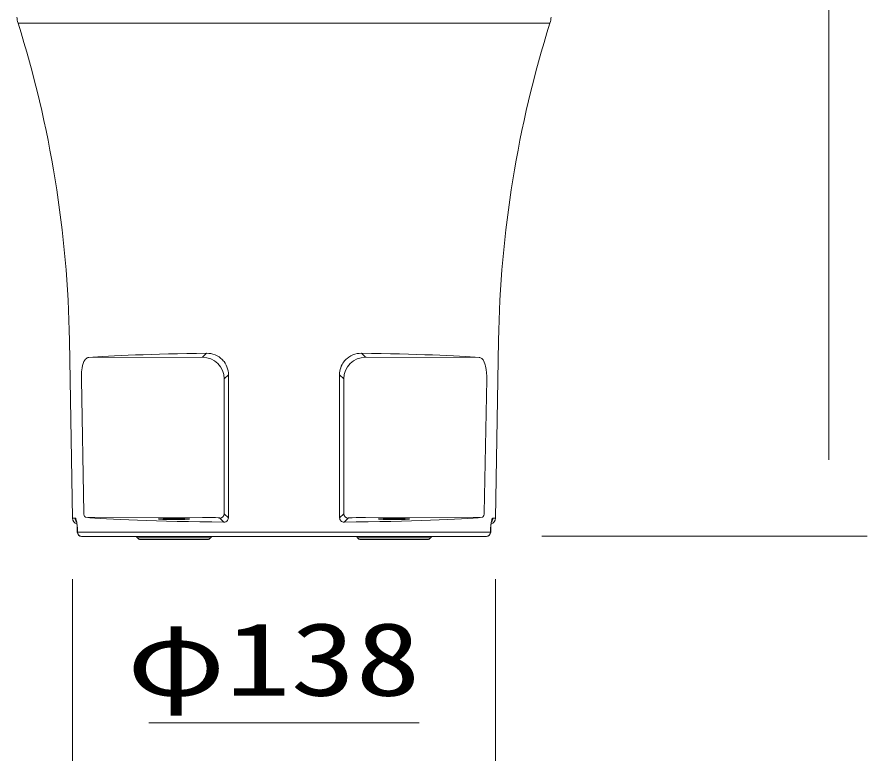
# Model space of a CAD drawing. Units: millimetres on the paper. Extents: x -62 to 64, y -118 to 119.
# Drawn here: x -45.42 to -17.59, y 9.15 to 33.5 of the extents above; entities that cross this region are included whole.
import ezdxf
from ezdxf.enums import TextEntityAlignment as Align

# ---------------------------------------------------------------- set-up
doc = ezdxf.new("R2010")
doc.units = ezdxf.units.MM
doc.layers.add('0-2_GAIKEI', color=4, linetype='Continuous', lineweight=9)
doc.layers.add('0-4_SUNPO', color=7, linetype='Continuous', lineweight=9)
doc.styles.add('ＭＳ ゴシック', font='')
doc.styles.get('ＭＳ ゴシック').set_extended_font_data('MS Gothic')

msp = doc.modelspace()

# ---------------------------------------------------------------- linework, layer by layer
at = {"layer": '0-2_GAIKEI'}
for p, q in [((-45.389, 33.302), (-27.974, 33.302)), ((-39.352, 22.362), (-43.073, 22.357)), ((-39.352, 22.362), (-39.349, 22.362)), ((-39.219, 22.492), (-39.349, 22.362)), ((-34.145, 22.492), (-34.015, 22.362)), ((-30.29, 22.357), (-33.99, 22.362)), ((-38.501, 21.792), (-38.639, 21.653)), ((-38.504, 17.105), (-38.501, 21.792)), ((-34.86, 17.105), (-34.863, 21.792)), ((-34.863, 21.792), (-34.724, 21.653)), ((-43.317, 21.635), (-43.238, 17.268)), ((-38.639, 21.653), (-38.639, 17.241)), ((-34.724, 21.653), (-34.724, 17.241)), ((-30.046, 21.635), (-30.126, 17.268)), ((-43.519, 17.094), (-43.602, 17.094)), ((-43.169, 17.124), (-39.354, 17.119)), ((-38.648, 16.966), (-38.781, 17.099)), ((-38.504, 17.105), (-38.639, 17.241)), ((-34.86, 17.105), (-34.724, 17.241)), ((-34.716, 16.966), (-34.582, 17.099)), ((-30.194, 17.124), (-34.01, 17.119)), ((-29.762, 17.094), (-29.845, 17.094)), ((-43.447, 16.761), (-43.446, 16.696)), ((-29.918, 16.696), (-29.916, 16.761)), ((-43.449, 16.635), (-43.448, 16.635)), ((-43.446, 16.696), (-43.444, 16.636)), ((-43.444, 16.636), (-29.919, 16.636)), ((-43.305, 16.496), (-43.313, 16.496)), ((-39.098, 16.446), (-41.472, 16.446)), ((-31.892, 16.446), (-34.265, 16.446)), ((-30.05, 16.496), (-30.058, 16.496)), ((-29.919, 16.636), (-29.918, 16.696)), ((-39.185, 16.395), (-41.385, 16.395)), ((-31.979, 16.395), (-34.178, 16.395))]:
    msp.add_line(p, q, dxfattribs=at)
at = {"layer": '0-2_GAIKEI', "color": 7}
for p, q in [((-43.704, 22.916), (-43.602, 17.098)), ((-29.66, 22.916), (-29.761, 17.098)), ((-43.602, 17.098), (-43.602, 17.094)), ((-29.761, 17.098), (-29.762, 17.094)), ((-43.452, 16.759), (-43.45, 16.695)), ((-43.45, 16.695), (-43.449, 16.635)), ((-43.306, 16.496), (-30.058, 16.496)), ((-29.915, 16.635), (-29.913, 16.695))]:
    msp.add_line(p, q, dxfattribs=at)
at = {"layer": '0-2_GAIKEI'}
for points in [[(-43.073, 22.357), (-43.101, 22.352), (-43.128, 22.341), (-43.153, 22.325), (-43.177, 22.303), (-43.192, 22.285), (-43.206, 22.265), (-43.231, 22.219), (-43.244, 22.189), (-43.256, 22.157), (-43.276, 22.088), (-43.292, 22.011), (-43.302, 21.95), (-43.309, 21.887), (-43.314, 21.822), (-43.317, 21.755), (-43.317, 21.635)], [(-38.501, 21.792), (-38.504, 21.857), (-38.513, 21.922), (-38.528, 21.986), (-38.549, 22.048), (-38.576, 22.108), (-38.608, 22.165), (-38.645, 22.218), (-38.669, 22.247), (-38.694, 22.275), (-38.721, 22.301), (-38.749, 22.326), (-38.808, 22.371), (-38.871, 22.409), (-38.938, 22.44), (-39.008, 22.464), (-39.077, 22.481), (-39.148, 22.49), (-39.219, 22.492)], [(-34.145, 22.492), (-34.217, 22.49), (-34.289, 22.48), (-34.359, 22.463), (-34.428, 22.439), (-34.494, 22.408), (-34.557, 22.37), (-34.617, 22.324), (-34.645, 22.299), (-34.671, 22.273), (-34.696, 22.245), (-34.72, 22.216), (-34.753, 22.169), (-34.781, 22.12), (-34.806, 22.069), (-34.826, 22.016), (-34.842, 21.961), (-34.854, 21.905), (-34.86, 21.849), (-34.863, 21.792)], [(-30.046, 21.635), (-30.046, 21.747), (-30.052, 21.857), (-30.064, 21.962), (-30.072, 22.016), (-30.083, 22.068), (-30.093, 22.11), (-30.105, 22.149), (-30.126, 22.206), (-30.152, 22.256), (-30.166, 22.277), (-30.181, 22.296), (-30.202, 22.318), (-30.224, 22.335), (-30.248, 22.347), (-30.269, 22.354), (-30.29, 22.357)], [(-43.238, 17.268), (-43.236, 17.243), (-43.232, 17.218), (-43.227, 17.197), (-43.22, 17.177), (-43.209, 17.154), (-43.195, 17.136), (-43.179, 17.126), (-43.169, 17.124)], [(-30.194, 17.124), (-30.18, 17.128), (-30.167, 17.138), (-30.155, 17.153), (-30.147, 17.168), (-30.14, 17.184), (-30.13, 17.224), (-30.126, 17.268)], [(-43.447, 16.761), (-43.453, 16.863), (-43.459, 16.915), (-43.467, 16.963), (-43.475, 17.002), (-43.484, 17.036), (-43.493, 17.061), (-43.502, 17.08), (-43.511, 17.091), (-43.515, 17.093), (-43.519, 17.094)], [(-43.464, 16.907), (-43.467, 16.928), (-43.478, 16.976)], [(-39.354, 17.119), (-39.051, 17.116), (-38.923, 17.112), (-38.833, 17.107), (-38.789, 17.102), (-38.783, 17.1), (-38.781, 17.099)], [(-38.648, 16.966), (-38.614, 16.969), (-38.583, 16.98), (-38.554, 16.998), (-38.542, 17.009), (-38.531, 17.022), (-38.516, 17.047), (-38.507, 17.076), (-38.504, 17.105)], [(-34.86, 17.105), (-34.857, 17.077), (-34.849, 17.051), (-34.835, 17.026), (-34.817, 17.005), (-34.795, 16.988), (-34.77, 16.976), (-34.744, 16.968), (-34.716, 16.966)], [(-34.582, 17.099), (-34.581, 17.1), (-34.579, 17.101), (-34.564, 17.103), (-34.538, 17.106), (-34.453, 17.111), (-34.315, 17.116), (-34.01, 17.119)], [(-29.845, 17.094), (-29.849, 17.093), (-29.856, 17.087), (-29.865, 17.075), (-29.873, 17.057), (-29.881, 17.033), (-29.888, 17.005), (-29.901, 16.94), (-29.91, 16.867), (-29.916, 16.761)], [(-29.899, 16.907), (-29.897, 16.928), (-29.885, 16.976)]]:
    msp.add_lwpolyline(points, dxfattribs=at)
at = {"layer": '0-2_GAIKEI', "color": 7}
for points in [[(-43.452, 16.759), (-43.457, 16.854), (-43.464, 16.907)], [(-29.913, 16.695), (-29.912, 16.759), (-29.906, 16.854), (-29.899, 16.907)]]:
    msp.add_lwpolyline(points, dxfattribs=at)
for centre, radius, start, end in [((-44.677, 33.526), 0.747, 182, 197.4395), ((-28.686, 33.526), 0.747, 342.5605, 358), ((-80.497, 22.273), 36.799, 0.9998, 17.4395), ((7.133, 22.273), 36.799, 162.5605, 179.0002), ((-43.401, 17.098), 0.201, 181, 251.7331), ((-29.962, 17.098), 0.201, 288.2669, 359), ((-43.306, 16.639), 0.143, 181.4451, 270), ((-30.058, 16.639), 0.143, 270, 358.5549)]:
    msp.add_arc(centre, radius, start, end, dxfattribs=at)
at = {"layer": '0-2_GAIKEI'}
for centre, radius, start, end in [((-33.995, 22.825), 0.463, 267.5226, 270.6418), ((-43.316, 17.097), 0.202, 180.947, 216.8837), ((-43.448, 16.754), 0.007, 90, 127.1565), ((-29.916, 16.754), 0.007, 52.8434, 90), ((-43.445, 16.627), 0.0089, 90, 117.4926), ((-41.559, 16.395), 0.1, 30, 90), ((-41.385, 16.496), 0.1, 210, 270), ((-39.185, 16.496), 0.1, 270, 330), ((-39.011, 16.395), 0.1, 90, 150), ((-34.352, 16.395), 0.1, 30, 90), ((-34.178, 16.496), 0.1, 210, 270), ((-31.979, 16.496), 0.1, 270, 330), ((-31.805, 16.395), 0.1, 90, 150), ((-29.919, 16.627), 0.0089, 62.5074, 90)]:
    msp.add_arc(centre, radius, start, end, dxfattribs=at)
for centre, major_axis, ratio, start_param, end_param in [((-36.684, 22.269), (6.868, 0), 0.03492, 1.948825, 2.766279), ((-39.349, 21.653), (0.502, -0.502), 0.998783, 0.786007, 2.355586), ((-34.015, 21.653), (-0.502, -0.502), 0.998783, 3.927601, 5.497178), ((-36.679, 22.269), (6.867, 0), 0.034922, 0.375342, 1.192795), ((-36.683, 17.192), (6.777, 0), 0.034921, 3.435754, 4.418301), ((-40.285, 17.066), (0.506, 0), 0.034921, 0.001219, 3.140373), ((-40.285, 17.066), (0.506, 0), 0.034921, 3.140373, 6.284405), ((-38.781, 17.241), (-0.1, -0.1), 0.998783, 0.786007, 2.355586), ((-34.582, 17.241), (0.1, -0.1), 0.998783, 3.9276, 5.497178), ((-36.68, 17.192), (6.777, 0), 0.034921, 5.006457, 5.989025), ((-33.078, 17.066), (0.506, 0), 0.034921, 0.001219, 3.140373), ((-33.078, 17.066), (0.506, 0), 0.034921, 3.140373, 6.284405), ((-30.043, 17.098), (0, -0.201), 0.987956, 0.920397, 1.553343), ((-43.304, 16.639), (0, -0.143), 0.978352, 4.729842, 6.283185), ((-30.059, 16.639), (0, -0.143), 0.978352, 6.283185, 7.836528)]:
    msp.add_ellipse(centre, major_axis=major_axis, ratio=ratio, start_param=start_param, end_param=end_param, dxfattribs=at)
at = {"layer": '0-4_SUNPO'}
for p, q in [((-18.845, 19.004), (-18.845, 58.864)), ((-28.245, 16.504), (-17.595, 16.504)), ((-43.602, 15.094), (-43.602, 9.146)), ((-29.762, 15.094), (-29.762, 9.146)), ((-32.262, 10.396), (-41.102, 10.396))]:
    msp.add_line(p, q, dxfattribs=at)

# ---------------------------------------------------------------- texts
at = {"layer": '0-4_SUNPO', "style": 'ＭＳ ゴシック', "width": 1.3}
msp.add_text('φ138', height=2.405, dxfattribs=at).set_placement((-41.826, 10.559), align=Align.BOTTOM_LEFT)

doc.saveas('drawing.dxf')
